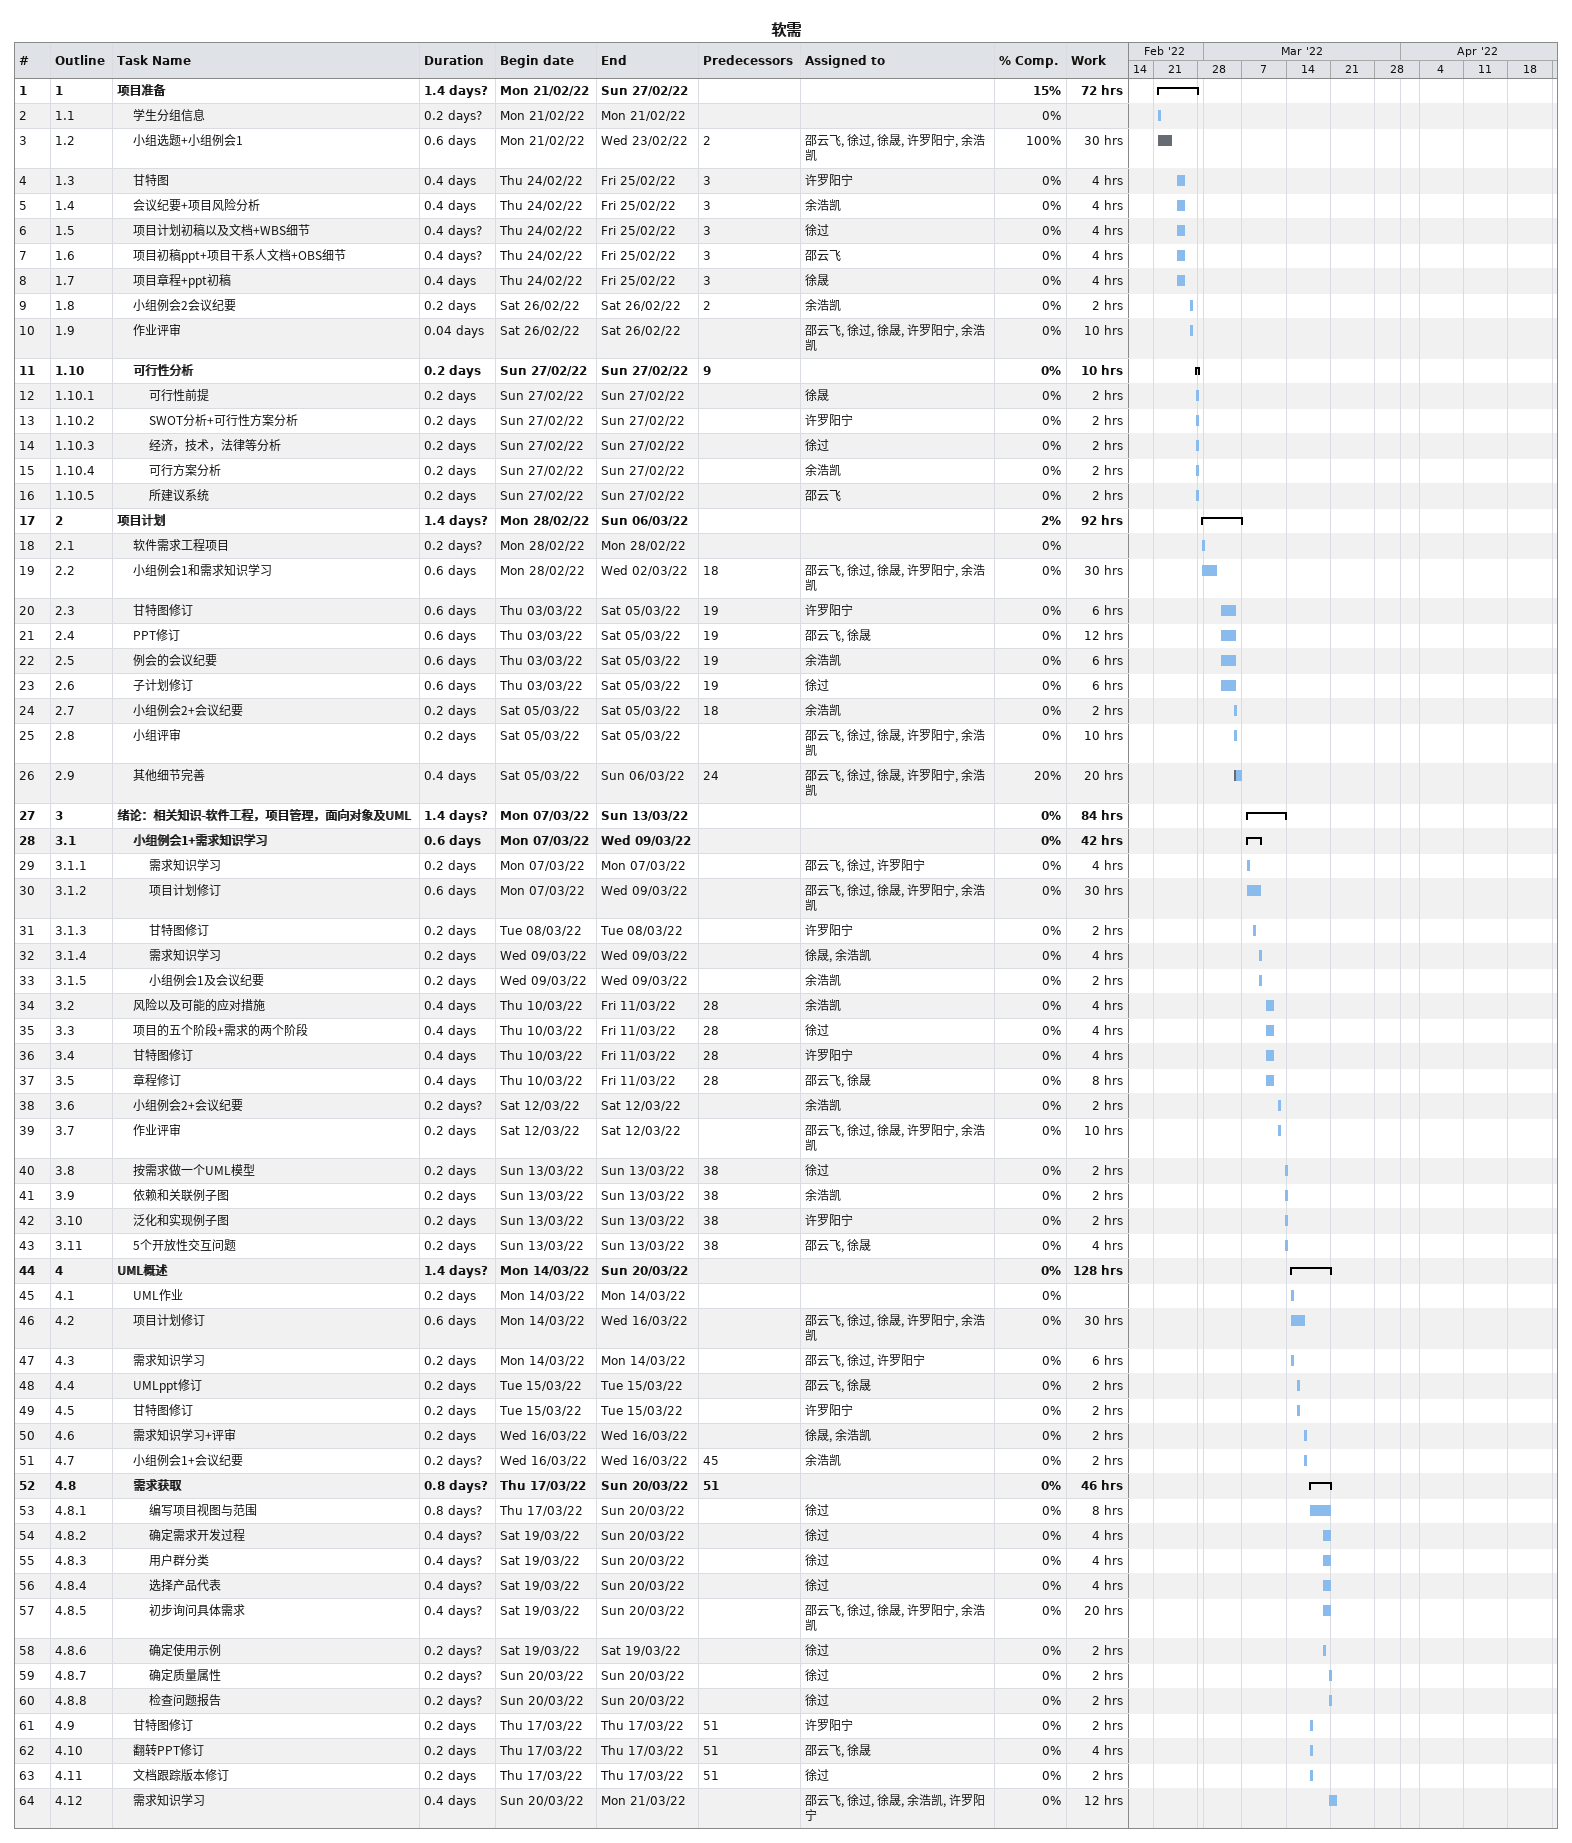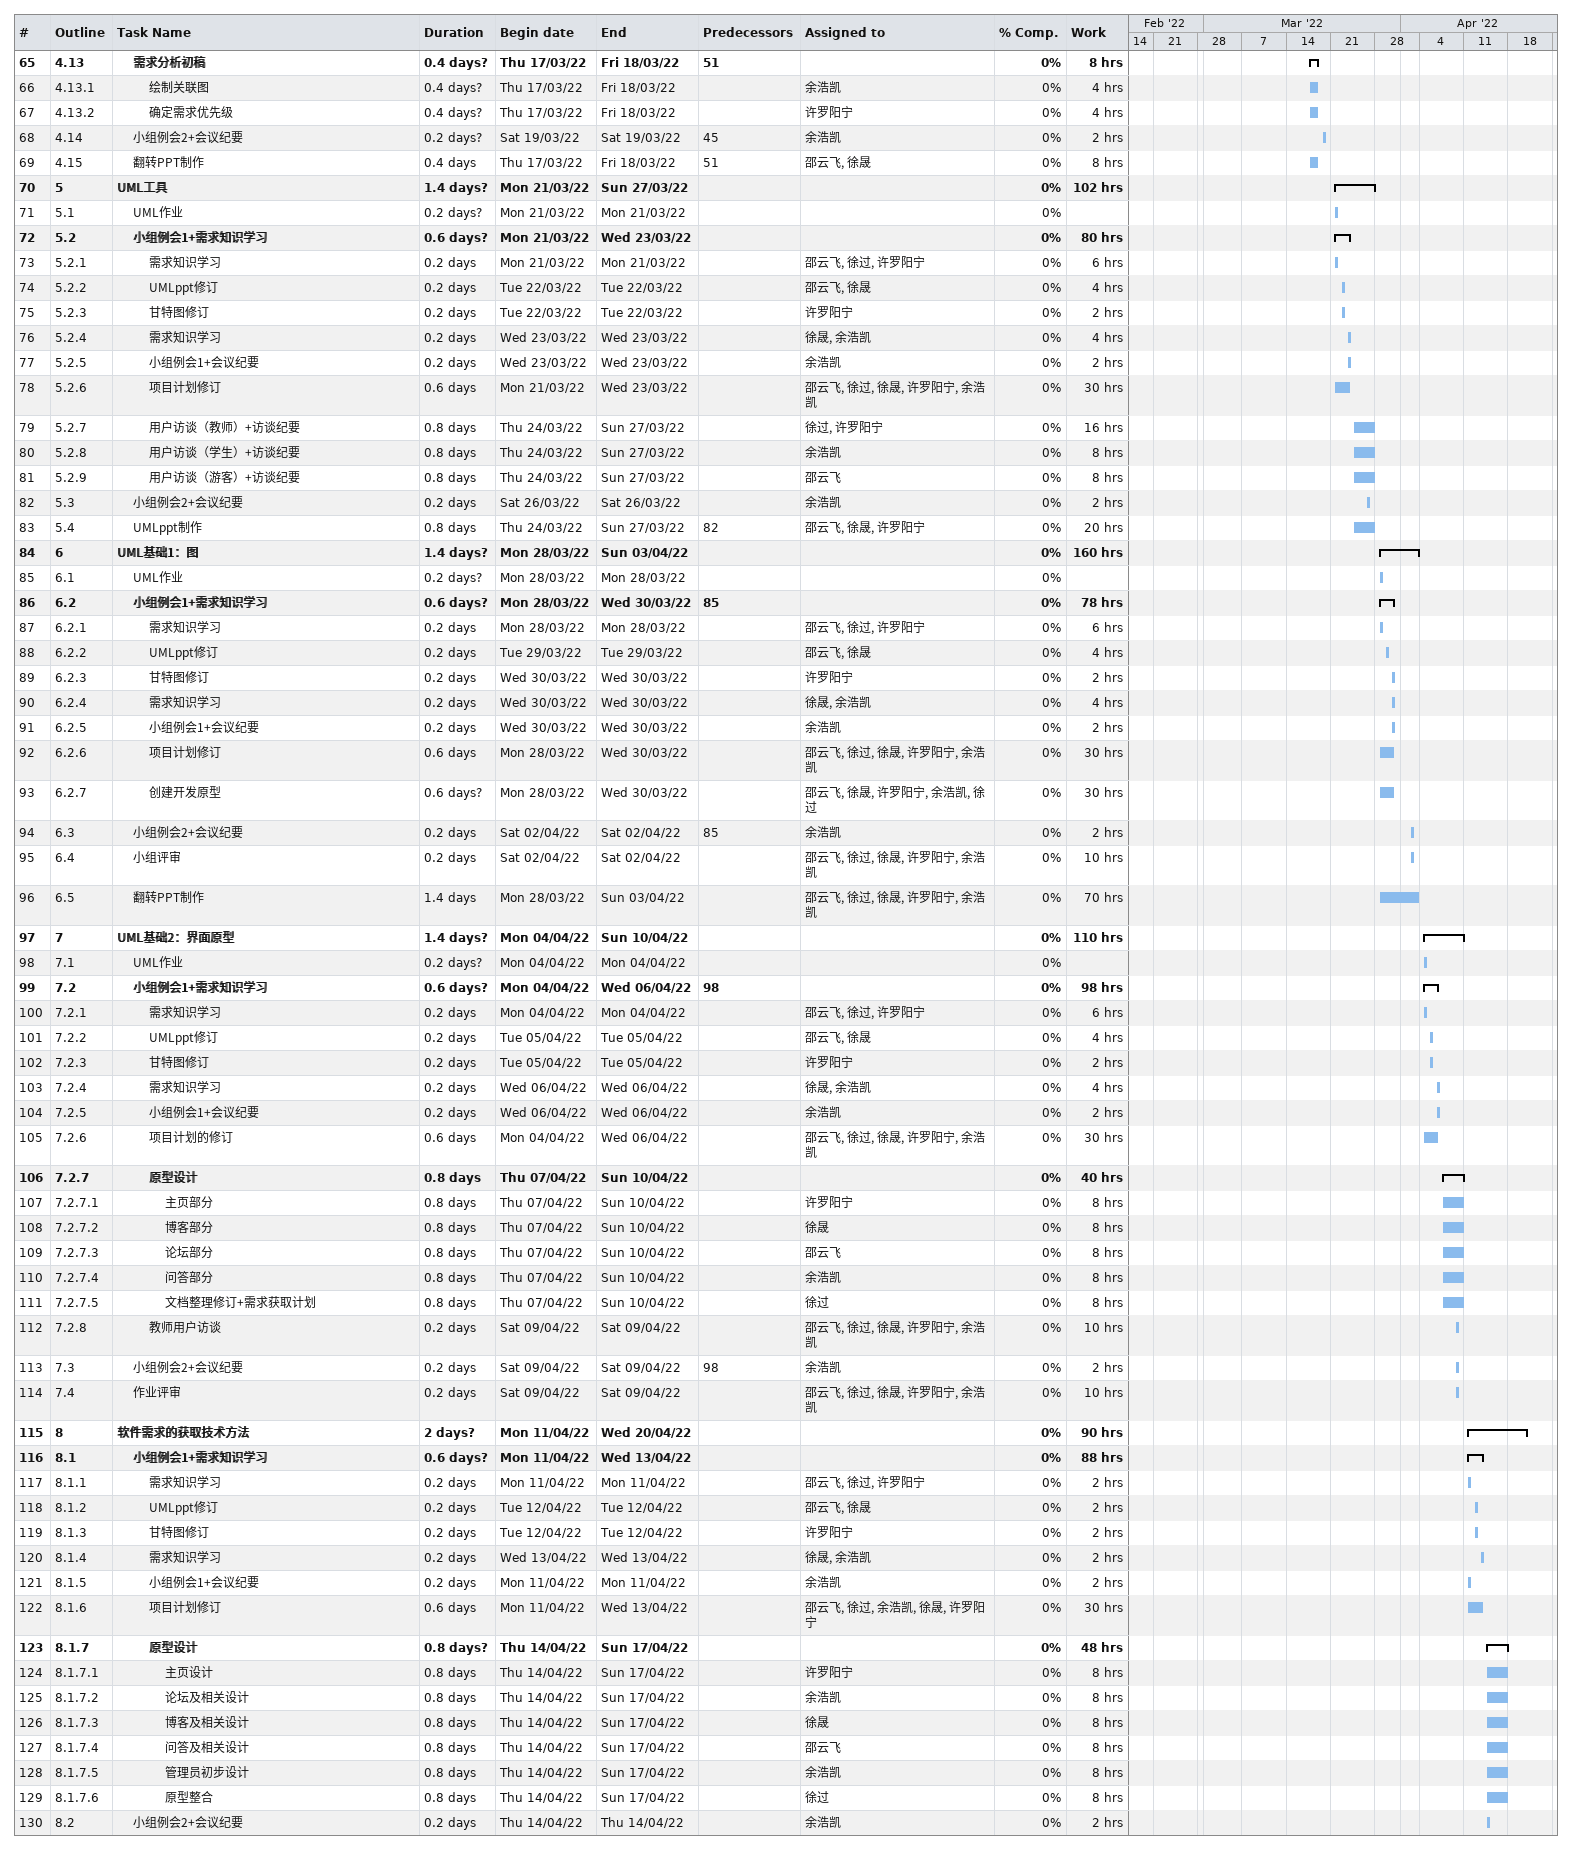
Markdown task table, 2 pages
软需

| ID | WBS | Task | Duration | Start | Finish | Predecessors | Resources | % complete | Work (h) |
|---|---|---|---|---|---|---|---|---|---|
| 1 | 1 | **项目准备** | 1.4d? | 2022-02-21 | 2022-02-27 |  |  | 15 | 72 |
| 2 | 1.1 | 学生分组信息 | 0.2d? | 2022-02-21 | 2022-02-21 |  |  | 0 |  |
| 3 | 1.2 | 小组选题+小组例会1 | 0.6d | 2022-02-21 | 2022-02-23 | 2 | 邵云飞, 徐过, 徐晟, 许罗阳宁, 余浩凯 | 100 | 30 |
| 4 | 1.3 | 甘特图 | 0.4d | 2022-02-24 | 2022-02-25 | 3 | 许罗阳宁 | 0 | 4 |
| 5 | 1.4 | 会议纪要+项目风险分析 | 0.4d | 2022-02-24 | 2022-02-25 | 3 | 余浩凯 | 0 | 4 |
| 6 | 1.5 | 项目计划初稿以及文档+WBS细节 | 0.4d? | 2022-02-24 | 2022-02-25 | 3 | 徐过 | 0 | 4 |
| 7 | 1.6 | 项目初稿ppt+项目干系人文档+OBS细节 | 0.4d? | 2022-02-24 | 2022-02-25 | 3 | 邵云飞 | 0 | 4 |
| 8 | 1.7 | 项目章程+ppt初稿 | 0.4d | 2022-02-24 | 2022-02-25 | 3 | 徐晟 | 0 | 4 |
| 9 | 1.8 | 小组例会2会议纪要 | 0.2d | 2022-02-26 | 2022-02-26 | 2 | 余浩凯 | 0 | 2 |
| 10 | 1.9 | 作业评审 | 0.04d | 2022-02-26 | 2022-02-26 |  | 邵云飞, 徐过, 徐晟, 许罗阳宁, 余浩凯 | 0 | 10 |
| 11 | 1.10 | **可行性分析** | 0.2d | 2022-02-27 | 2022-02-27 | 9 |  | 0 | 10 |
| 12 | 1.10.1 | 可行性前提 | 0.2d | 2022-02-27 | 2022-02-27 |  | 徐晟 | 0 | 2 |
| 13 | 1.10.2 | SWOT分析+可行性方案分析 | 0.2d | 2022-02-27 | 2022-02-27 |  | 许罗阳宁 | 0 | 2 |
| 14 | 1.10.3 | 经济，技术，法律等分析 | 0.2d | 2022-02-27 | 2022-02-27 |  | 徐过 | 0 | 2 |
| 15 | 1.10.4 | 可行方案分析 | 0.2d | 2022-02-27 | 2022-02-27 |  | 余浩凯 | 0 | 2 |
| 16 | 1.10.5 | 所建议系统 | 0.2d | 2022-02-27 | 2022-02-27 |  | 邵云飞 | 0 | 2 |
| 17 | 2 | **项目计划** | 1.4d? | 2022-02-28 | 2022-03-06 |  |  | 2 | 92 |
| 18 | 2.1 | 软件需求工程项目 | 0.2d? | 2022-02-28 | 2022-02-28 |  |  | 0 |  |
| 19 | 2.2 | 小组例会1和需求知识学习 | 0.6d | 2022-02-28 | 2022-03-02 | 18 | 邵云飞, 徐过, 徐晟, 许罗阳宁, 余浩凯 | 0 | 30 |
| 20 | 2.3 | 甘特图修订 | 0.6d | 2022-03-03 | 2022-03-05 | 19 | 许罗阳宁 | 0 | 6 |
| 21 | 2.4 | PPT修订 | 0.6d | 2022-03-03 | 2022-03-05 | 19 | 邵云飞, 徐晟 | 0 | 12 |
| 22 | 2.5 | 例会的会议纪要 | 0.6d | 2022-03-03 | 2022-03-05 | 19 | 余浩凯 | 0 | 6 |
| 23 | 2.6 | 子计划修订 | 0.6d | 2022-03-03 | 2022-03-05 | 19 | 徐过 | 0 | 6 |
| 24 | 2.7 | 小组例会2+会议纪要 | 0.2d | 2022-03-05 | 2022-03-05 | 18 | 余浩凯 | 0 | 2 |
| 25 | 2.8 | 小组评审 | 0.2d | 2022-03-05 | 2022-03-05 |  | 邵云飞, 徐过, 徐晟, 许罗阳宁, 余浩凯 | 0 | 10 |
| 26 | 2.9 | 其他细节完善 | 0.4d | 2022-03-05 | 2022-03-06 | 24 | 邵云飞, 徐过, 徐晟, 许罗阳宁, 余浩凯 | 20 | 20 |
| 27 | 3 | **绪论：相关知识-软件工程，项目管理，面向对象及UML** | 1.4d? | 2022-03-07 | 2022-03-13 |  |  | 0 | 84 |
| 28 | 3.1 | **小组例会1+需求知识学习** | 0.6d | 2022-03-07 | 2022-03-09 |  |  | 0 | 42 |
| 29 | 3.1.1 | 需求知识学习 | 0.2d | 2022-03-07 | 2022-03-07 |  | 邵云飞, 徐过, 许罗阳宁 | 0 | 4 |
| 30 | 3.1.2 | 项目计划修订 | 0.6d | 2022-03-07 | 2022-03-09 |  | 邵云飞, 徐过, 徐晟, 许罗阳宁, 余浩凯 | 0 | 30 |
| 31 | 3.1.3 | 甘特图修订 | 0.2d | 2022-03-08 | 2022-03-08 |  | 许罗阳宁 | 0 | 2 |
| 32 | 3.1.4 | 需求知识学习 | 0.2d | 2022-03-09 | 2022-03-09 |  | 徐晟, 余浩凯 | 0 | 4 |
| 33 | 3.1.5 | 小组例会1及会议纪要 | 0.2d | 2022-03-09 | 2022-03-09 |  | 余浩凯 | 0 | 2 |
| 34 | 3.2 | 风险以及可能的应对措施 | 0.4d | 2022-03-10 | 2022-03-11 | 28 | 余浩凯 | 0 | 4 |
| 35 | 3.3 | 项目的五个阶段+需求的两个阶段 | 0.4d | 2022-03-10 | 2022-03-11 | 28 | 徐过 | 0 | 4 |
| 36 | 3.4 | 甘特图修订 | 0.4d | 2022-03-10 | 2022-03-11 | 28 | 许罗阳宁 | 0 | 4 |
| 37 | 3.5 | 章程修订 | 0.4d | 2022-03-10 | 2022-03-11 | 28 | 邵云飞, 徐晟 | 0 | 8 |
| 38 | 3.6 | 小组例会2+会议纪要 | 0.2d? | 2022-03-12 | 2022-03-12 |  | 余浩凯 | 0 | 2 |
| 39 | 3.7 | 作业评审 | 0.2d | 2022-03-12 | 2022-03-12 |  | 邵云飞, 徐过, 徐晟, 许罗阳宁, 余浩凯 | 0 | 10 |
| 40 | 3.8 | 按需求做一个UML模型 | 0.2d | 2022-03-13 | 2022-03-13 | 38 | 徐过 | 0 | 2 |
| 41 | 3.9 | 依赖和关联例子图 | 0.2d | 2022-03-13 | 2022-03-13 | 38 | 余浩凯 | 0 | 2 |
| 42 | 3.10 | 泛化和实现例子图 | 0.2d | 2022-03-13 | 2022-03-13 | 38 | 许罗阳宁 | 0 | 2 |
| 43 | 3.11 | 5个开放性交互问题 | 0.2d | 2022-03-13 | 2022-03-13 | 38 | 邵云飞, 徐晟 | 0 | 4 |
| 44 | 4 | **UML概述** | 1.4d? | 2022-03-14 | 2022-03-20 |  |  | 0 | 128 |
| 45 | 4.1 | UML作业 | 0.2d | 2022-03-14 | 2022-03-14 |  |  | 0 |  |
| 46 | 4.2 | 项目计划修订 | 0.6d | 2022-03-14 | 2022-03-16 |  | 邵云飞, 徐过, 徐晟, 许罗阳宁, 余浩凯 | 0 | 30 |
| 47 | 4.3 | 需求知识学习 | 0.2d | 2022-03-14 | 2022-03-14 |  | 邵云飞, 徐过, 许罗阳宁 | 0 | 6 |
| 48 | 4.4 | UMLppt修订 | 0.2d | 2022-03-15 | 2022-03-15 |  | 邵云飞, 徐晟 | 0 | 2 |
| 49 | 4.5 | 甘特图修订 | 0.2d | 2022-03-15 | 2022-03-15 |  | 许罗阳宁 | 0 | 2 |
| 50 | 4.6 | 需求知识学习+评审 | 0.2d | 2022-03-16 | 2022-03-16 |  | 徐晟, 余浩凯 | 0 | 2 |
| 51 | 4.7 | 小组例会1+会议纪要 | 0.2d? | 2022-03-16 | 2022-03-16 | 45 | 余浩凯 | 0 | 2 |
| 52 | 4.8 | **需求获取** | 0.8d? | 2022-03-17 | 2022-03-20 | 51 |  | 0 | 46 |
| 53 | 4.8.1 | 编写项目视图与范围 | 0.8d? | 2022-03-17 | 2022-03-20 |  | 徐过 | 0 | 8 |
| 54 | 4.8.2 | 确定需求开发过程 | 0.4d? | 2022-03-19 | 2022-03-20 |  | 徐过 | 0 | 4 |
| 55 | 4.8.3 | 用户群分类 | 0.4d? | 2022-03-19 | 2022-03-20 |  | 徐过 | 0 | 4 |
| 56 | 4.8.4 | 选择产品代表 | 0.4d? | 2022-03-19 | 2022-03-20 |  | 徐过 | 0 | 4 |
| 57 | 4.8.5 | 初步询问具体需求 | 0.4d? | 2022-03-19 | 2022-03-20 |  | 邵云飞, 徐过, 徐晟, 许罗阳宁, 余浩凯 | 0 | 20 |
| 58 | 4.8.6 | 确定使用示例 | 0.2d? | 2022-03-19 | 2022-03-19 |  | 徐过 | 0 | 2 |
| 59 | 4.8.7 | 确定质量属性 | 0.2d? | 2022-03-20 | 2022-03-20 |  | 徐过 | 0 | 2 |
| 60 | 4.8.8 | 检查问题报告 | 0.2d? | 2022-03-20 | 2022-03-20 |  | 徐过 | 0 | 2 |
| 61 | 4.9 | 甘特图修订 | 0.2d | 2022-03-17 | 2022-03-17 | 51 | 许罗阳宁 | 0 | 2 |
| 62 | 4.10 | 翻转PPT修订 | 0.2d | 2022-03-17 | 2022-03-17 | 51 | 邵云飞, 徐晟 | 0 | 4 |
| 63 | 4.11 | 文档跟踪版本修订 | 0.2d | 2022-03-17 | 2022-03-17 | 51 | 徐过 | 0 | 2 |
| 64 | 4.12 | 需求知识学习 | 0.4d | 2022-03-20 | 2022-03-21 |  | 邵云飞, 徐过, 徐晟, 余浩凯, 许罗阳宁 | 0 | 12 |
| 65 | 4.13 | **需求分析初稿** | 0.4d? | 2022-03-17 | 2022-03-18 | 51 |  | 0 | 8 |
| 66 | 4.13.1 | 绘制关联图 | 0.4d? | 2022-03-17 | 2022-03-18 |  | 余浩凯 | 0 | 4 |
| 67 | 4.13.2 | 确定需求优先级 | 0.4d? | 2022-03-17 | 2022-03-18 |  | 许罗阳宁 | 0 | 4 |
| 68 | 4.14 | 小组例会2+会议纪要 | 0.2d? | 2022-03-19 | 2022-03-19 | 45 | 余浩凯 | 0 | 2 |
| 69 | 4.15 | 翻转PPT制作 | 0.4d | 2022-03-17 | 2022-03-18 | 51 | 邵云飞, 徐晟 | 0 | 8 |
| 70 | 5 | **UML工具** | 1.4d? | 2022-03-21 | 2022-03-27 |  |  | 0 | 102 |
| 71 | 5.1 | UML作业 | 0.2d? | 2022-03-21 | 2022-03-21 |  |  | 0 |  |
| 72 | 5.2 | **小组例会1+需求知识学习** | 0.6d? | 2022-03-21 | 2022-03-23 |  |  | 0 | 80 |
| 73 | 5.2.1 | 需求知识学习 | 0.2d | 2022-03-21 | 2022-03-21 |  | 邵云飞, 徐过, 许罗阳宁 | 0 | 6 |
| 74 | 5.2.2 | UMLppt修订 | 0.2d | 2022-03-22 | 2022-03-22 |  | 邵云飞, 徐晟 | 0 | 4 |
| 75 | 5.2.3 | 甘特图修订 | 0.2d | 2022-03-22 | 2022-03-22 |  | 许罗阳宁 | 0 | 2 |
| 76 | 5.2.4 | 需求知识学习 | 0.2d | 2022-03-23 | 2022-03-23 |  | 徐晟, 余浩凯 | 0 | 4 |
| 77 | 5.2.5 | 小组例会1+会议纪要 | 0.2d | 2022-03-23 | 2022-03-23 |  | 余浩凯 | 0 | 2 |
| 78 | 5.2.6 | 项目计划修订 | 0.6d | 2022-03-21 | 2022-03-23 |  | 邵云飞, 徐过, 徐晟, 许罗阳宁, 余浩凯 | 0 | 30 |
| 79 | 5.2.7 | 用户访谈（教师）+访谈纪要 | 0.8d | 2022-03-24 | 2022-03-27 |  | 徐过, 许罗阳宁 | 0 | 16 |
| 80 | 5.2.8 | 用户访谈（学生）+访谈纪要 | 0.8d | 2022-03-24 | 2022-03-27 |  | 余浩凯 | 0 | 8 |
| 81 | 5.2.9 | 用户访谈（游客）+访谈纪要 | 0.8d | 2022-03-24 | 2022-03-27 |  | 邵云飞 | 0 | 8 |
| 82 | 5.3 | 小组例会2+会议纪要 | 0.2d | 2022-03-26 | 2022-03-26 |  | 余浩凯 | 0 | 2 |
| 83 | 5.4 | UMLppt制作 | 0.8d | 2022-03-24 | 2022-03-27 | 82 | 邵云飞, 徐晟, 许罗阳宁 | 0 | 20 |
| 84 | 6 | **UML基础1：图** | 1.4d? | 2022-03-28 | 2022-04-03 |  |  | 0 | 160 |
| 85 | 6.1 | UML作业 | 0.2d? | 2022-03-28 | 2022-03-28 |  |  | 0 |  |
| 86 | 6.2 | **小组例会1+需求知识学习** | 0.6d? | 2022-03-28 | 2022-03-30 | 85 |  | 0 | 78 |
| 87 | 6.2.1 | 需求知识学习 | 0.2d | 2022-03-28 | 2022-03-28 |  | 邵云飞, 徐过, 许罗阳宁 | 0 | 6 |
| 88 | 6.2.2 | UMLppt修订 | 0.2d | 2022-03-29 | 2022-03-29 |  | 邵云飞, 徐晟 | 0 | 4 |
| 89 | 6.2.3 | 甘特图修订 | 0.2d | 2022-03-30 | 2022-03-30 |  | 许罗阳宁 | 0 | 2 |
| 90 | 6.2.4 | 需求知识学习 | 0.2d | 2022-03-30 | 2022-03-30 |  | 徐晟, 余浩凯 | 0 | 4 |
| 91 | 6.2.5 | 小组例会1+会议纪要 | 0.2d | 2022-03-30 | 2022-03-30 |  | 余浩凯 | 0 | 2 |
| 92 | 6.2.6 | 项目计划修订 | 0.6d | 2022-03-28 | 2022-03-30 |  | 邵云飞, 徐过, 徐晟, 许罗阳宁, 余浩凯 | 0 | 30 |
| 93 | 6.2.7 | 创建开发原型 | 0.6d? | 2022-03-28 | 2022-03-30 |  | 邵云飞, 徐晟, 许罗阳宁, 余浩凯, 徐过 | 0 | 30 |
| 94 | 6.3 | 小组例会2+会议纪要 | 0.2d | 2022-04-02 | 2022-04-02 | 85 | 余浩凯 | 0 | 2 |
| 95 | 6.4 | 小组评审 | 0.2d | 2022-04-02 | 2022-04-02 |  | 邵云飞, 徐过, 徐晟, 许罗阳宁, 余浩凯 | 0 | 10 |
| 96 | 6.5 | 翻转PPT制作 | 1.4d | 2022-03-28 | 2022-04-03 |  | 邵云飞, 徐过, 徐晟, 许罗阳宁, 余浩凯 | 0 | 70 |
| 97 | 7 | **UML基础2：界面原型** | 1.4d? | 2022-04-04 | 2022-04-10 |  |  | 0 | 110 |
| 98 | 7.1 | UML作业 | 0.2d? | 2022-04-04 | 2022-04-04 |  |  | 0 |  |
| 99 | 7.2 | **小组例会1+需求知识学习** | 0.6d? | 2022-04-04 | 2022-04-06 | 98 |  | 0 | 98 |
| 100 | 7.2.1 | 需求知识学习 | 0.2d | 2022-04-04 | 2022-04-04 |  | 邵云飞, 徐过, 许罗阳宁 | 0 | 6 |
| 101 | 7.2.2 | UMLppt修订 | 0.2d | 2022-04-05 | 2022-04-05 |  | 邵云飞, 徐晟 | 0 | 4 |
| 102 | 7.2.3 | 甘特图修订 | 0.2d | 2022-04-05 | 2022-04-05 |  | 许罗阳宁 | 0 | 2 |
| 103 | 7.2.4 | 需求知识学习 | 0.2d | 2022-04-06 | 2022-04-06 |  | 徐晟, 余浩凯 | 0 | 4 |
| 104 | 7.2.5 | 小组例会1+会议纪要 | 0.2d | 2022-04-06 | 2022-04-06 |  | 余浩凯 | 0 | 2 |
| 105 | 7.2.6 | 项目计划的修订 | 0.6d | 2022-04-04 | 2022-04-06 |  | 邵云飞, 徐过, 徐晟, 许罗阳宁, 余浩凯 | 0 | 30 |
| 106 | 7.2.7 | **原型设计** | 0.8d | 2022-04-07 | 2022-04-10 |  |  | 0 | 40 |
| 107 | 7.2.7.1 | 主页部分 | 0.8d | 2022-04-07 | 2022-04-10 |  | 许罗阳宁 | 0 | 8 |
| 108 | 7.2.7.2 | 博客部分 | 0.8d | 2022-04-07 | 2022-04-10 |  | 徐晟 | 0 | 8 |
| 109 | 7.2.7.3 | 论坛部分 | 0.8d | 2022-04-07 | 2022-04-10 |  | 邵云飞 | 0 | 8 |
| 110 | 7.2.7.4 | 问答部分 | 0.8d | 2022-04-07 | 2022-04-10 |  | 余浩凯 | 0 | 8 |
| 111 | 7.2.7.5 | 文档整理修订+需求获取计划 | 0.8d | 2022-04-07 | 2022-04-10 |  | 徐过 | 0 | 8 |
| 112 | 7.2.8 | 教师用户访谈 | 0.2d | 2022-04-09 | 2022-04-09 |  | 邵云飞, 徐过, 徐晟, 许罗阳宁, 余浩凯 | 0 | 10 |
| 113 | 7.3 | 小组例会2+会议纪要 | 0.2d | 2022-04-09 | 2022-04-09 | 98 | 余浩凯 | 0 | 2 |
| 114 | 7.4 | 作业评审 | 0.2d | 2022-04-09 | 2022-04-09 |  | 邵云飞, 徐过, 徐晟, 许罗阳宁, 余浩凯 | 0 | 10 |
| 115 | 8 | **软件需求的获取技术方法** | 2d? | 2022-04-11 | 2022-04-20 |  |  | 0 | 90 |
| 116 | 8.1 | **小组例会1+需求知识学习** | 0.6d? | 2022-04-11 | 2022-04-13 |  |  | 0 | 88 |
| 117 | 8.1.1 | 需求知识学习 | 0.2d | 2022-04-11 | 2022-04-11 |  | 邵云飞, 徐过, 许罗阳宁 | 0 | 2 |
| 118 | 8.1.2 | UMLppt修订 | 0.2d | 2022-04-12 | 2022-04-12 |  | 邵云飞, 徐晟 | 0 | 2 |
| 119 | 8.1.3 | 甘特图修订 | 0.2d | 2022-04-12 | 2022-04-12 |  | 许罗阳宁 | 0 | 2 |
| 120 | 8.1.4 | 需求知识学习 | 0.2d | 2022-04-13 | 2022-04-13 |  | 徐晟, 余浩凯 | 0 | 2 |
| 121 | 8.1.5 | 小组例会1+会议纪要 | 0.2d | 2022-04-11 | 2022-04-11 |  | 余浩凯 | 0 | 2 |
| 122 | 8.1.6 | 项目计划修订 | 0.6d | 2022-04-11 | 2022-04-13 |  | 邵云飞, 徐过, 余浩凯, 徐晟, 许罗阳宁 | 0 | 30 |
| 123 | 8.1.7 | **原型设计** | 0.8d? | 2022-04-14 | 2022-04-17 |  |  | 0 | 48 |
| 124 | 8.1.7.1 | 主页设计 | 0.8d | 2022-04-14 | 2022-04-17 |  | 许罗阳宁 | 0 | 8 |
| 125 | 8.1.7.2 | 论坛及相关设计 | 0.8d | 2022-04-14 | 2022-04-17 |  | 余浩凯 | 0 | 8 |
| 126 | 8.1.7.3 | 博客及相关设计 | 0.8d | 2022-04-14 | 2022-04-17 |  | 徐晟 | 0 | 8 |
| 127 | 8.1.7.4 | 问答及相关设计 | 0.8d | 2022-04-14 | 2022-04-17 |  | 邵云飞 | 0 | 8 |
| 128 | 8.1.7.5 | 管理员初步设计 | 0.8d | 2022-04-14 | 2022-04-17 |  | 余浩凯 | 0 | 8 |
| 129 | 8.1.7.6 | 原型整合 | 0.8d | 2022-04-14 | 2022-04-17 |  | 徐过 | 0 | 8 |
| 130 | 8.2 | 小组例会2+会议纪要 | 0.2d | 2022-04-14 | 2022-04-14 |  | 余浩凯 | 0 | 2 |
